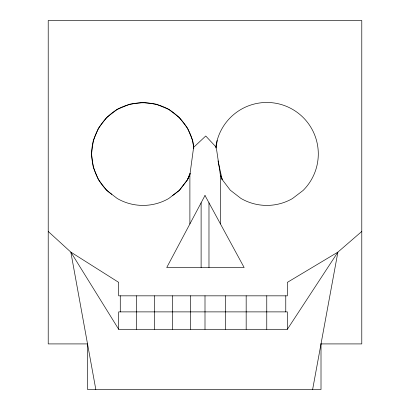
<?xml version="1.0" encoding="UTF-8"?>
<svg xmlns="http://www.w3.org/2000/svg" width="410" height="410" viewBox="0 0 410 410"><rect width="100%" height="100%" fill="white"/><g stroke="black" fill="none" stroke-linecap="round" stroke-linejoin="round"><path stroke-width="0.61" d="M187.513 179.749L190.045 173.707L187.575 179.672L179.395 190.332L168.736 198.512A51.47 51.47 0 0 1 117.265 198.512L106.605 190.332L98.426 179.672L93.285 167.26L91.527 153.94L93.285 140.62L98.426 128.207L106.605 117.547L117.265 109.367L129.678 104.222L142.998 102.469L156.323 104.222L168.736 109.367L179.395 117.547L187.575 128.207L192.715 140.62L193.607 147.369L189.891 174.839L189.891 223.932M220.452 223.932L220.452 175.634L216.239 147.231L217.162 140.435M312.625 389.5L337.896 252.114L361.784 231.45M190.107 173.553L187.478 179.836L179.262 190.465L172.656 195.498M95.822 389.5L70.833 252.114L118.69 329.302L287.354 329.302L337.896 252.114L287.354 282.372L287.354 295.835L118.69 295.835L118.69 282.372L70.833 252.114L48.216 231.45M193.607 147.369L205.748 136.012L216.239 147.231M320.866 343.913L361.784 343.913L361.784 20.5L48.216 20.5L48.216 343.913L87.53 343.913L87.53 389.5L321.01 389.5L321.01 343.913M111.858 194.366C98.82 185.299 92.05 169.33 91.527 153.75C91.901 135.633 101.849 118.541 117.429 109.27C133.306 100.532 153.084 100.604 168.899 109.46C182.404 117.962 192.772 132.363 193.761 148.584M220.385 175.183L222.159 179.513L230.302 190.199L240.931 198.419A51.47 51.47 0 0 0 292.402 198.609L303.087 190.465A51.47 51.47 0 0 0 289.327 107.645A51.47 51.47 0 0 0 215.701 147.995M217.997 160.869L222.159 179.513L221.221 176.469M287.354 329.302L287.354 311.882L118.69 311.882L118.69 329.302M285.77 295.835L285.77 311.882M266.766 295.835L266.766 329.302M246.174 295.835L246.174 329.302M225.587 295.835L225.587 329.302M208.977 202.812L208.977 267.525M205 295.835L205 329.302M201.115 202.812L201.115 267.525M190.435 295.835L190.435 329.302M172.497 295.835L172.497 329.302M154.56 295.835L154.56 329.302M136.627 295.835L136.627 329.302M120.273 295.835L120.273 311.882M205 195.498L166.732 267.525L244.14 267.525L205 195.498"/></g></svg>
